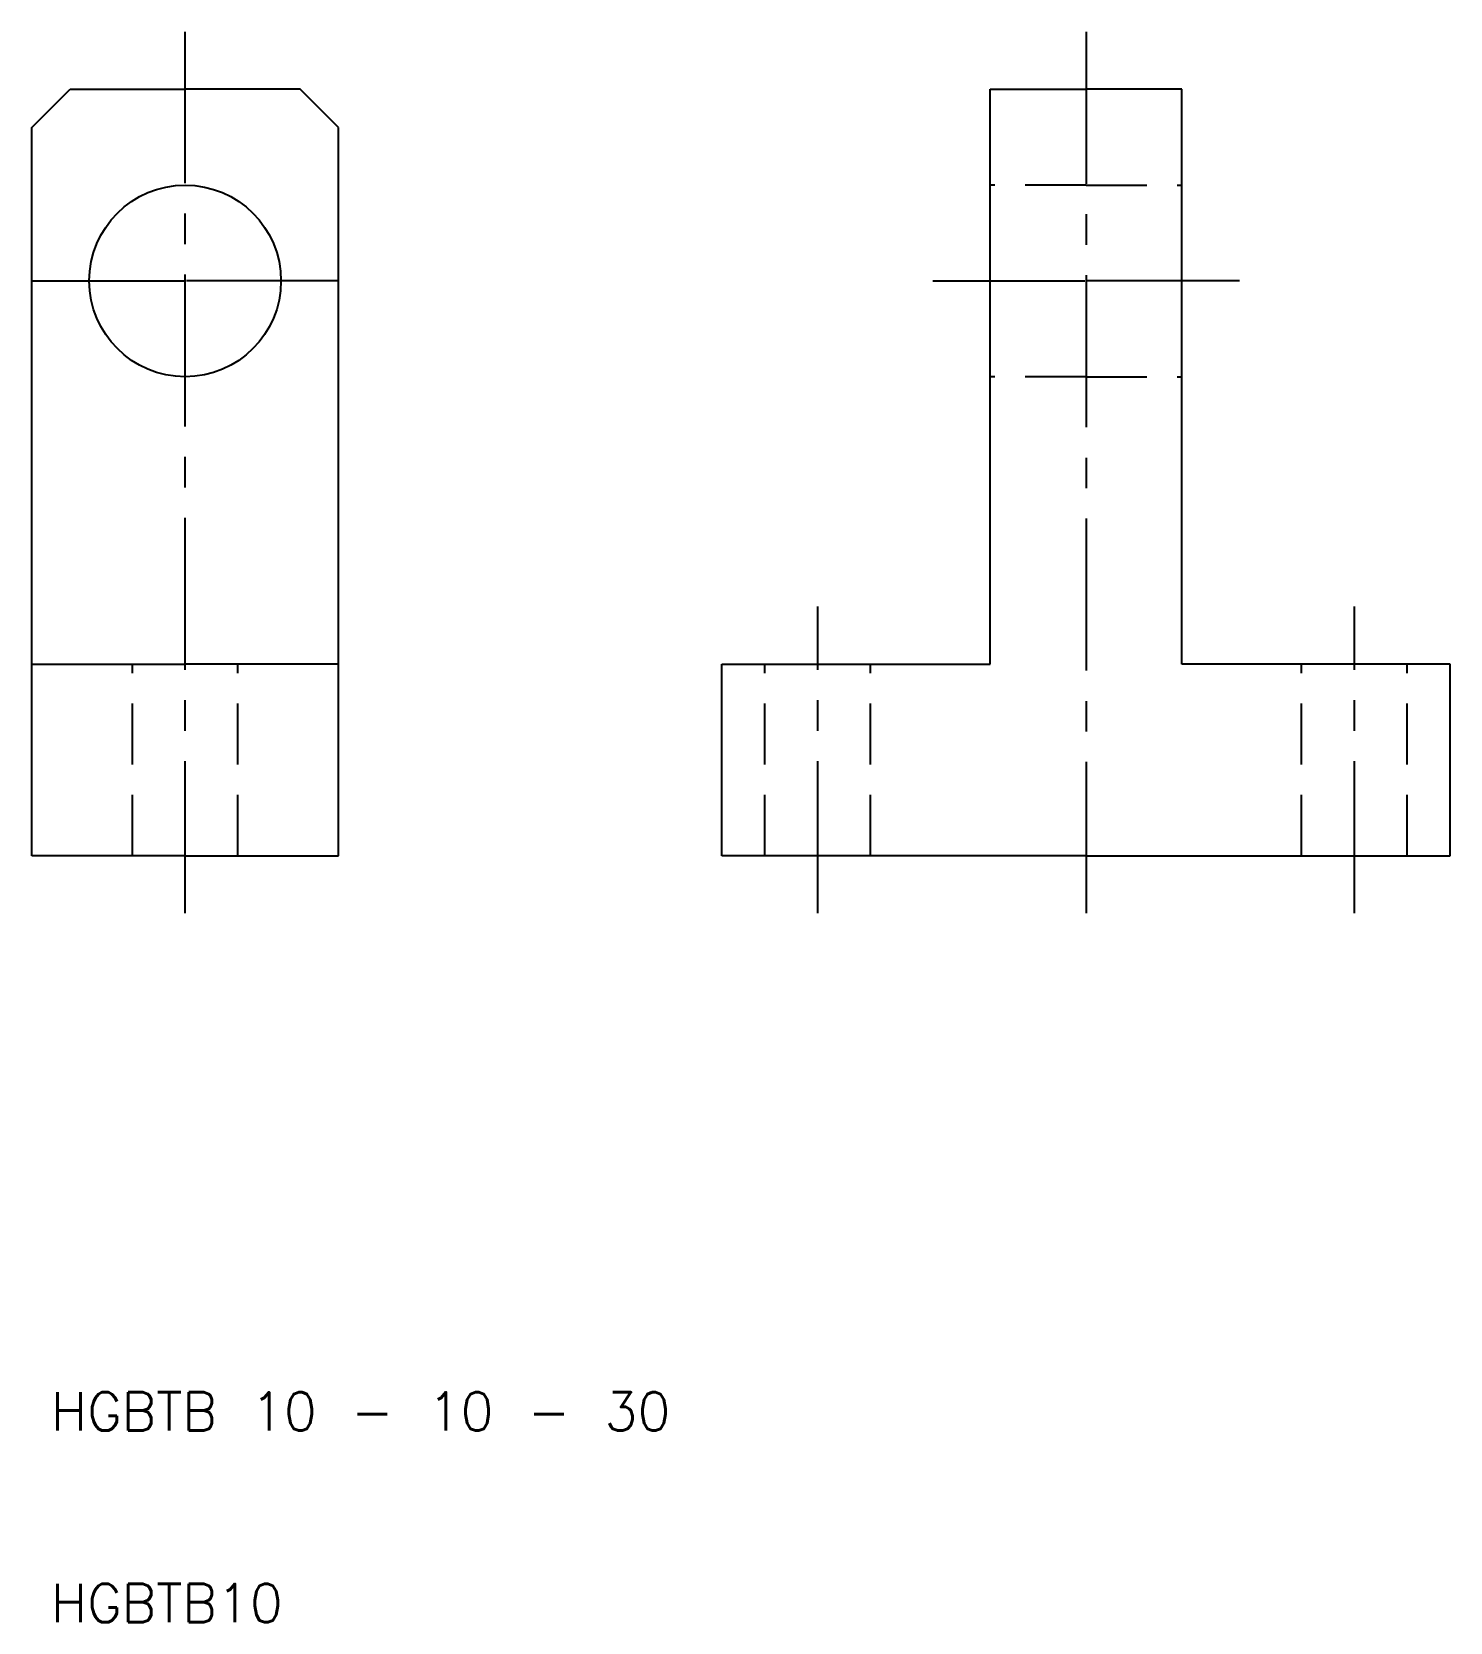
# Model space of a CAD drawing. Extents: x 9 to 83, y 10 to 93.
import ezdxf

# ---------------------------------------------------------------- set-up
doc = ezdxf.new("R2010")
doc.units = 0
doc.header["$LTSCALE"] = 0.25
doc.linetypes.add('CENTER', pattern=[50.8, 31.75, -6.35, 6.35, -6.35])
doc.linetypes.add('DASHED', pattern=[19.05, 12.7, -6.35])
doc.layers.get('0').update_dxf_attribs({"linetype": 'CONTINUOUS'})
doc.layers.add('CENTER', color=1, linetype='CENTER')
doc.styles.get("Standard").update_dxf_attribs({"font": 'txt.shx', "bigfont": 'extfont.shx'})

msp = doc.modelspace()

# ---------------------------------------------------------------- linework, layer by layer
for p, q in [((9, 88), (11, 90)), ((11, 90), (17, 90)), ((23, 90), (17, 90)), ((25, 88), (23, 90)), ((59, 60), (59, 90)), ((59, 90), (64, 90)), ((69, 90), (64, 90)), ((69, 60), (69, 90)), ((9, 50), (9, 88)), ((25, 50), (25, 88)), ((9, 60), (17, 60)), ((25, 60), (17, 60)), ((45, 50), (45, 60)), ((45, 60), (59, 60)), ((83, 60), (69, 60)), ((83, 50), (83, 60)), ((17, 50), (9, 50)), ((17, 50), (25, 50)), ((64, 50), (45, 50)), ((64, 50), (83, 50))]:
    msp.add_line(p, q)
at = {"color": 3, "linetype": 'DASHED'}
for p, q in [((64, 85), (59, 85)), ((64, 85), (69, 85)), ((64, 75), (59, 75)), ((64, 75), (69, 75)), ((14.25, 50), (14.25, 60)), ((19.75, 50), (19.75, 60)), ((47.25, 50), (47.25, 60)), ((52.75, 50), (52.75, 60)), ((75.25, 50), (75.25, 60)), ((80.75, 50), (80.75, 60))]:
    msp.add_line(p, q, dxfattribs=at)
msp.add_circle((17, 80), 5)
at = {"layer": 'CENTER', "color": 1, "linetype": 'CENTER'}
for p, q in [((17, 47), (17, 93)), ((64, 93), (64, 47)), ((9, 80), (17, 80)), ((25, 80), (17, 80)), ((56, 80), (64, 80)), ((72, 80), (64, 80)), ((50, 47), (50, 63)), ((78, 47), (78, 63))]:
    msp.add_line(p, q, dxfattribs=at)

# ---------------------------------------------------------------- texts
for s, p in [('HGBTB 10 - 10 - 30', (10, 20)), ('HGBTB10', (10, 10))]:
    msp.add_text(s, height=2).set_placement(p)

doc.saveas('drawing.dxf')
